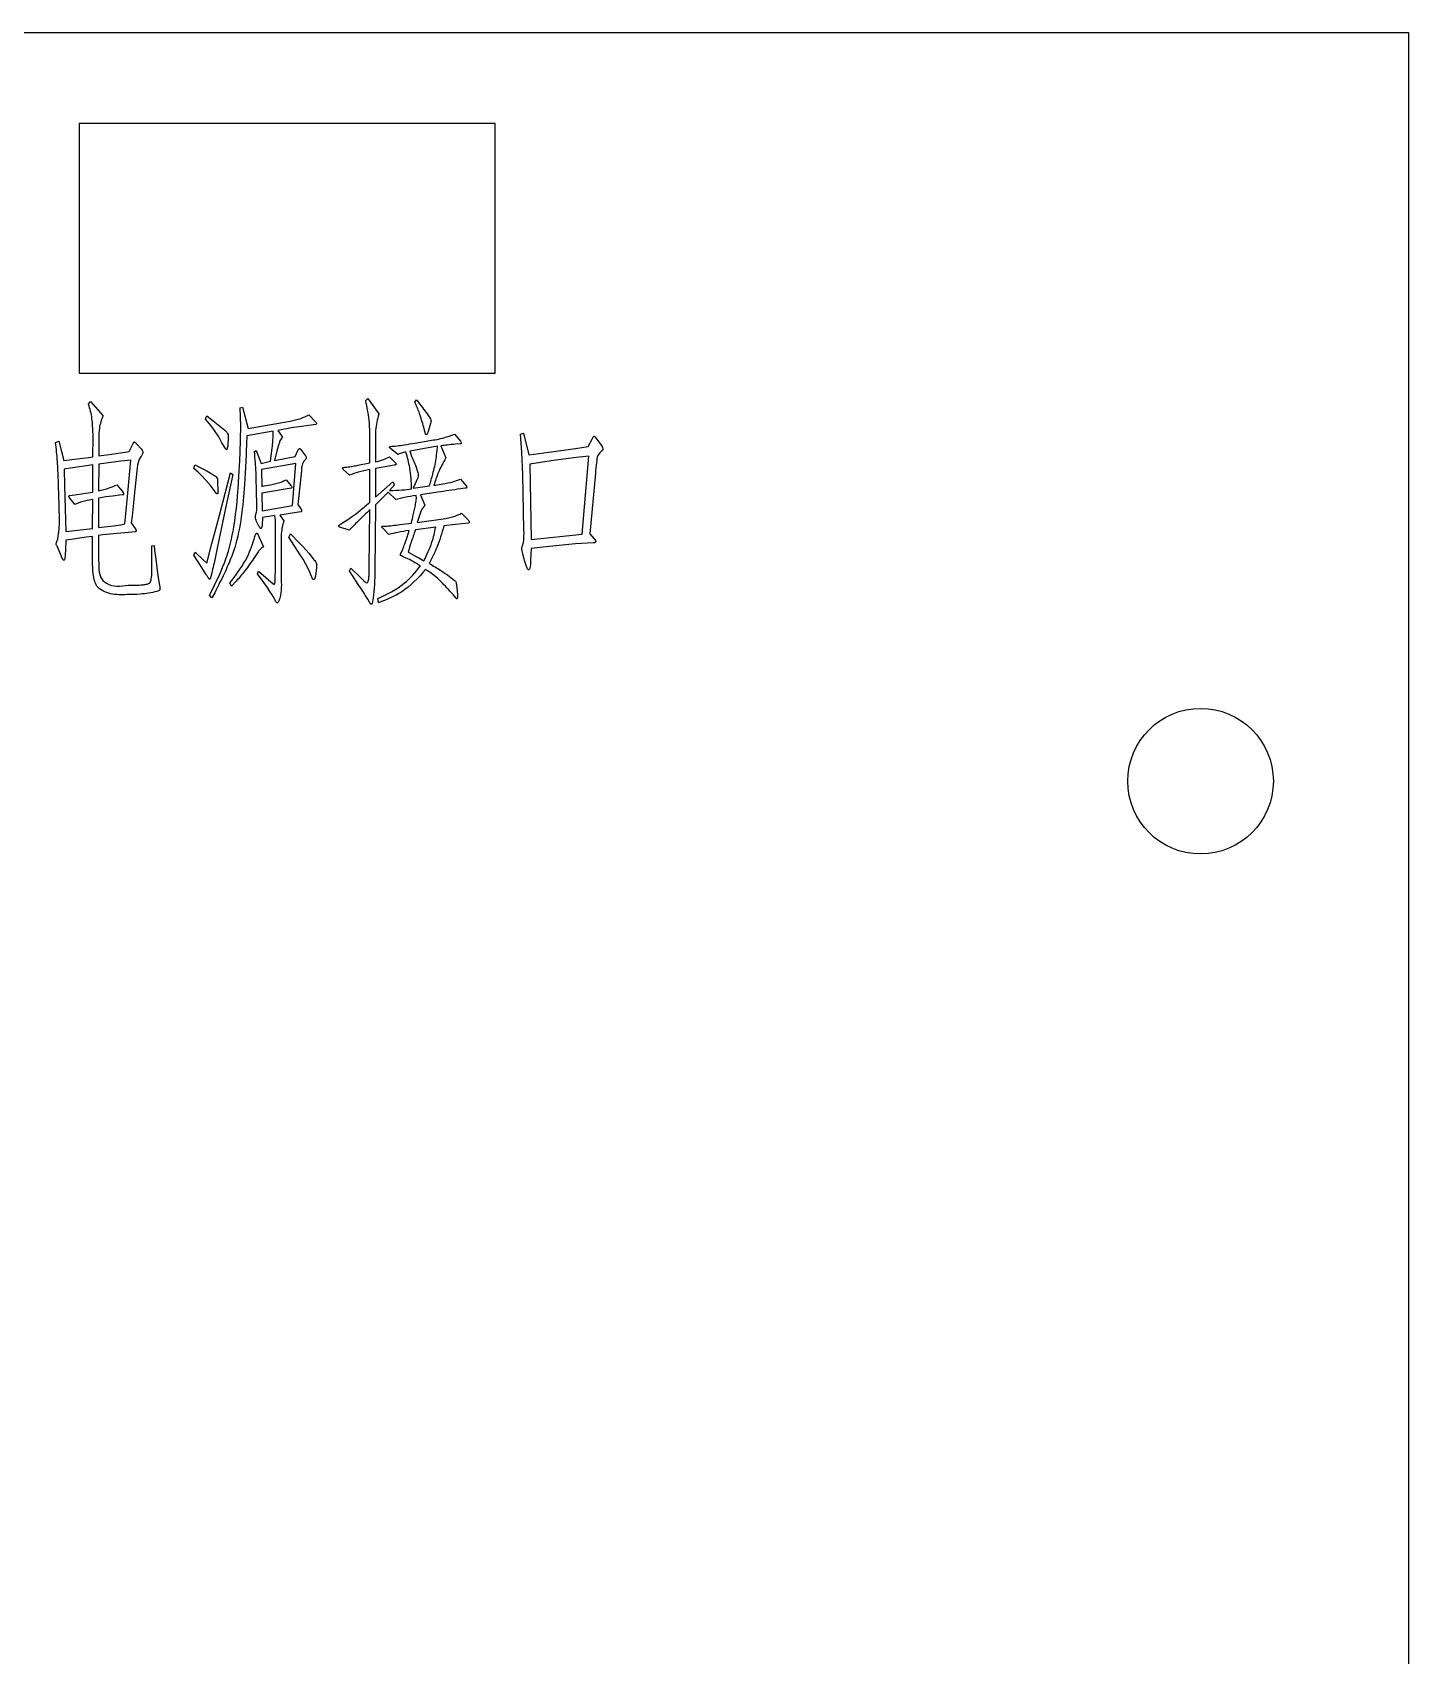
# Model space of a CAD drawing. Header units: millimetres. Extents: x 514 to 849, y -119 to 297.
# Drawn here: x 581.16 to 614.25, y 17.07 to 56.09 of the extents above; entities that cross this region are included whole.
import ezdxf

# ---------------------------------------------------------------- set-up
doc = ezdxf.new("R2010")
doc.units = ezdxf.units.MM

msp = doc.modelspace()

# ---------------------------------------------------------------- linework, layer by layer
at = {"color": 7, "linetype": 'Continuous', "lineweight": 25}
for p, q in [((514.247, 56.089), (614.247, 56.089)), ((614.247, 56.089), (614.247, -109.911)), ((582.285, 53.9), (582.285, 47.9)), ((592.285, 53.9), (582.285, 53.9)), ((592.285, 47.9), (592.285, 53.9)), ((582.285, 47.9), (592.285, 47.9)), ((582.509, 47.149), (582.554, 47.219)), ((582.554, 47.219), (582.856, 46.877)), ((589.176, 47.239), (589.226, 47.29)), ((589.226, 47.29), (589.487, 46.917)), ((590.358, 47.204), (590.399, 47.255)), ((585.321, 46.796), (585.356, 46.873)), ((585.356, 46.873), (585.508, 46.752)), ((586.157, 47.063), (586.213, 47.078)), ((586.172, 46.62), (586.157, 47.063)), ((586.213, 47.078), (586.348, 46.565)), ((587.803, 46.897), (587.969, 46.732)), ((590.65, 46.923), (590.731, 46.802)), ((585.457, 46.631), (585.321, 46.796)), ((585.558, 46.494), (585.457, 46.631)), ((585.508, 46.752), (585.629, 46.656)), ((585.644, 46.364), (585.558, 46.494)), ((585.629, 46.656), (585.79, 46.525)), ((586.947, 46.5), (586.318, 46.394)), ((586.348, 46.565), (587.355, 46.746)), ((586.952, 46.404), (586.947, 46.5)), ((587.39, 46.58), (587.063, 46.52)), ((587.063, 46.52), (587.174, 46.359)), ((587.687, 46.626), (587.39, 46.58)), ((587.974, 46.666), (587.687, 46.626)), ((590.595, 46.494), (590.569, 46.6)), ((590.736, 46.691), (590.675, 46.494)), ((592.899, 46.434), (592.969, 46.454)), ((592.969, 46.454), (593.095, 45.931)), ((581.719, 46.233), (581.794, 46.263)), ((581.794, 46.263), (581.86, 46.016)), ((582.615, 45.89), (582.62, 46.353)), ((582.761, 46.333), (582.761, 45.91)), ((583.491, 46.016), (583.576, 46.192)), ((583.662, 46.203), (583.783, 46.067)), ((585.693, 46.273), (585.644, 46.364)), ((585.865, 46.318), (585.86, 46.188)), ((586.882, 45.78), (586.927, 46.097)), ((587.048, 46.062), (586.978, 45.795)), ((587.088, 46.188), (587.048, 46.062)), ((587.476, 45.896), (587.551, 46.051)), ((589.276, 45.74), (589.271, 46.163)), ((589.412, 46.203), (589.407, 45.765)), ((589.945, 45.946), (589.76, 46.097)), ((590.897, 46.142), (590.232, 46.022)), ((590.358, 46.218), (590.716, 46.278)), ((590.892, 46.031), (590.897, 46.142)), ((590.983, 46.152), (591.103, 45.86)), ((591.31, 46.43), (591.455, 46.263)), ((591.446, 46.203), (591.33, 46.192)), ((592.928, 46.001), (592.899, 46.434)), ((593.578, 45.996), (594.222, 46.087)), ((594.222, 46.087), (594.524, 46.137)), ((594.524, 46.137), (594.625, 46.329)), ((594.711, 46.344), (594.857, 46.132)), ((581.86, 46.016), (581.915, 45.8)), ((581.915, 45.8), (582.106, 45.82)), ((582.106, 45.82), (582.509, 45.87)), ((582.464, 45.669), (582.126, 45.624)), ((582.615, 45.694), (582.464, 45.669)), ((582.509, 45.87), (582.615, 45.89)), ((582.61, 45.04), (582.615, 45.694)), ((582.756, 45.709), (582.751, 45.07)), ((583.29, 45.78), (582.756, 45.709)), ((582.761, 45.91), (583.008, 45.941)), ((583.008, 45.941), (583.395, 45.996)), ((583.526, 45.805), (583.29, 45.78)), ((583.395, 45.996), (583.491, 46.016)), ((583.501, 45.538), (583.526, 45.805)), ((585.039, 45.608), (585.065, 45.694)), ((585.065, 45.694), (585.195, 45.629)), ((586.127, 45.423), (586.147, 45.79)), ((586.298, 45.926), (586.273, 45.503)), ((586.499, 46.011), (586.539, 46.037)), ((586.539, 46.037), (586.66, 45.729)), ((586.66, 45.729), (586.882, 45.78)), ((587.496, 45.729), (586.67, 45.579)), ((586.978, 45.795), (587.476, 45.896)), ((587.416, 44.718), (587.496, 45.729)), ((587.632, 46.042), (587.727, 45.91)), ((587.727, 45.825), (587.687, 45.785)), ((588.989, 45.684), (589.276, 45.74)), ((589.774, 45.674), (589.412, 45.604)), ((589.749, 45.89), (589.885, 45.749)), ((589.855, 45.684), (589.774, 45.674)), ((590.368, 45.684), (590.429, 45.513)), ((592.954, 45.453), (592.928, 46.001)), ((593.095, 45.931), (593.578, 45.996)), ((593.633, 45.79), (593.12, 45.714)), ((593.12, 45.714), (593.15, 43.897)), ((594.172, 45.866), (593.633, 45.79)), ((594.539, 45.906), (594.172, 45.866)), ((594.378, 44.028), (594.539, 45.906)), ((582.126, 45.624), (581.921, 45.588)), ((581.921, 45.588), (581.93, 45.196)), ((583.451, 44.924), (583.501, 45.538)), ((583.677, 45.624), (583.622, 45.101)), ((585.145, 45.518), (585.039, 45.608)), ((585.215, 45.447), (585.145, 45.518)), ((585.195, 45.629), (585.336, 45.558)), ((585.331, 45.327), (585.215, 45.447)), ((585.452, 45.186), (585.331, 45.327)), ((585.336, 45.558), (585.437, 45.503)), ((585.437, 45.503), (585.538, 45.438)), ((585.613, 45.277), (585.623, 45.085)), ((585.693, 44.607), (585.92, 45.498)), ((585.981, 45.458), (585.83, 44.768)), ((585.92, 45.498), (585.981, 45.458)), ((586.273, 45.503), (586.263, 45.211)), ((586.555, 44.743), (586.544, 45.382)), ((586.67, 45.579), (586.68, 45.176)), ((587.26, 45.337), (587.375, 45.201)), ((587.627, 45.548), (587.546, 44.743)), ((588.788, 45.443), (588.636, 45.584)), ((589.276, 44.798), (589.271, 45.579)), ((589.412, 45.604), (589.412, 44.919)), ((589.412, 44.919), (589.83, 45.286)), ((589.83, 45.286), (589.87, 45.211)), ((590.424, 45.382), (590.313, 45.13)), ((591.451, 45.347), (591.596, 45.181)), ((592.979, 44.134), (592.954, 45.453)), ((594.696, 45.493), (594.559, 44.038)), ((581.804, 44.722), (581.789, 45.196)), ((581.93, 45.196), (581.961, 44.088)), ((582.142, 44.793), (582.056, 44.904)), ((582.061, 44.96), (582.237, 44.984)), ((582.237, 44.984), (582.444, 45.01)), ((582.444, 45.01), (582.61, 45.04)), ((582.927, 44.924), (582.751, 44.889)), ((582.751, 44.889), (582.751, 44.184)), ((583.088, 44.944), (582.927, 44.924)), ((583.254, 44.964), (583.088, 44.944)), ((583.194, 45.216), (583.33, 45.05)), ((583.325, 44.969), (583.254, 44.964)), ((583.411, 44.517), (583.451, 44.924)), ((583.622, 45.101), (583.556, 44.461)), ((585.532, 45.075), (585.452, 45.186)), ((585.578, 45.015), (585.532, 45.075)), ((587.189, 45.101), (586.68, 45.015)), ((586.68, 45.015), (586.685, 44.587)), ((587.289, 45.121), (587.189, 45.101)), ((587.39, 45.136), (587.289, 45.121)), ((589.714, 45.04), (589.412, 44.733)), ((589.895, 44.859), (589.714, 45.04)), ((589.87, 45.211), (589.749, 45.08)), ((590.313, 45.13), (590.71, 45.191)), ((590.393, 44.884), (590.388, 44.96)), ((590.489, 44.974), (590.595, 44.722)), ((590.816, 45.201), (591.028, 45.236)), ((591.567, 45.13), (591.451, 45.115)), ((581.809, 44.345), (581.804, 44.722)), ((582.177, 44.743), (582.142, 44.793)), ((582.318, 44.793), (582.177, 44.743)), ((582.474, 44.834), (582.318, 44.793)), ((582.61, 44.863), (582.474, 44.834)), ((582.605, 44.164), (582.61, 44.863)), ((583.385, 44.275), (583.411, 44.517)), ((585.588, 44.215), (585.693, 44.607)), ((585.83, 44.768), (585.613, 43.731)), ((586.685, 44.587), (587.416, 44.718)), ((587.562, 44.557), (587.108, 44.486)), ((587.108, 44.486), (587.204, 44.35)), ((587.546, 44.743), (587.617, 44.637)), ((587.612, 44.561), (587.562, 44.557)), ((589.261, 43.217), (589.276, 44.617)), ((589.412, 44.733), (589.397, 43.157)), ((591.481, 44.531), (591.637, 44.37)), ((581.961, 44.088), (582.605, 44.164)), ((582.751, 44.184), (583.113, 44.224)), ((583.113, 44.224), (583.285, 44.255)), ((583.285, 44.255), (583.385, 44.275)), ((583.556, 44.461), (583.536, 44.3)), ((583.536, 44.3), (583.632, 44.164)), ((585.472, 43.801), (585.588, 44.215)), ((586.6, 44.239), (586.55, 44.335)), ((586.696, 44.426), (586.685, 44.25)), ((586.987, 44.476), (586.696, 44.426)), ((587.002, 44.36), (586.987, 44.476)), ((587.002, 43.192), (587.002, 44.36)), ((588.777, 44.124), (588.556, 44.194)), ((588.576, 44.275), (588.742, 44.376)), ((589.734, 44.018), (589.583, 44.174)), ((589.996, 44.259), (590.273, 44.295)), ((590.172, 43.953), (590.217, 44.114)), ((590.857, 44.199), (590.368, 44.129)), ((590.414, 44.305), (591.033, 44.396)), ((591.33, 44.259), (591.053, 44.224)), ((591.486, 44.279), (591.33, 44.259)), ((591.642, 44.295), (591.486, 44.279)), ((592.984, 44.048), (592.979, 44.134)), ((581.804, 43.625), (581.754, 43.736)), ((581.961, 43.882), (581.956, 43.655)), ((582.091, 43.902), (581.961, 43.882)), ((582.454, 43.957), (582.091, 43.902)), ((582.605, 43.973), (582.454, 43.957)), ((582.605, 43.378), (582.605, 43.973)), ((582.856, 44.008), (582.751, 43.993)), ((582.751, 43.993), (582.751, 43.449)), ((583.109, 44.038), (582.856, 44.008)), ((583.552, 44.078), (583.109, 44.038)), ((583.632, 44.083), (583.552, 44.078)), ((584.03, 43.746), (584.09, 43.756)), ((584.03, 43.031), (584.03, 43.746)), ((584.09, 43.756), (584.1, 43.635)), ((585.351, 43.333), (585.472, 43.801)), ((585.613, 43.731), (585.528, 43.333)), ((586.53, 44.033), (586.565, 44.058)), ((586.565, 44.058), (586.716, 43.721)), ((587.143, 43.792), (587.143, 42.935)), ((587.33, 43.957), (587.365, 44.033)), ((587.602, 43.534), (587.33, 43.957)), ((587.365, 44.033), (587.586, 43.807)), ((587.586, 43.807), (587.672, 43.721)), ((587.672, 43.721), (587.813, 43.56)), ((590.112, 43.792), (590.172, 43.953)), ((592.974, 43.872), (592.979, 43.968)), ((592.979, 43.968), (592.984, 44.048)), ((593.15, 43.897), (594.378, 44.028)), ((593.512, 43.726), (593.15, 43.686)), ((594.217, 43.792), (593.512, 43.726)), ((594.64, 43.816), (594.217, 43.792)), ((594.559, 44.038), (594.671, 43.912)), ((581.88, 43.454), (581.804, 43.625)), ((581.956, 43.655), (581.95, 43.525)), ((584.1, 43.635), (584.125, 43.429)), ((584.125, 43.429), (584.16, 43.157)), ((585.039, 43.519), (585.074, 43.595)), ((585.215, 43.252), (585.039, 43.519)), ((585.074, 43.595), (585.266, 43.414)), ((585.266, 43.414), (585.351, 43.333)), ((586.575, 43.58), (586.509, 43.479)), ((587.672, 43.424), (587.602, 43.534)), ((587.732, 43.308), (587.672, 43.424)), ((587.813, 43.56), (587.929, 43.414)), ((590.016, 43.56), (590.056, 43.651)), ((590.076, 43.484), (590.031, 43.505)), ((590.147, 43.454), (590.076, 43.484)), ((592.994, 43.393), (592.949, 43.565)), ((593.04, 43.252), (592.994, 43.393)), ((593.15, 43.686), (593.14, 43.393)), ((584.16, 43.157), (584.196, 42.926)), ((584.196, 42.926), (584.221, 42.759)), ((585.341, 43.056), (585.215, 43.252)), ((585.911, 42.85), (586.006, 42.976)), ((586.57, 43.076), (586.6, 43.137)), ((586.811, 42.745), (586.57, 43.076)), ((586.6, 43.137), (586.952, 42.835)), ((587.813, 43.157), (587.732, 43.308)), ((587.859, 43.047), (587.813, 43.157)), ((587.904, 42.941), (587.859, 43.047)), ((587.989, 43.223), (587.964, 43.021)), ((588.783, 43.142), (588.818, 43.212)), ((588.818, 43.212), (589.029, 43.006)), ((589.256, 43.056), (589.261, 43.217)), ((591.189, 43.011), (591.31, 42.915)), ((584.196, 42.664), (584.156, 42.648)), ((585.417, 42.563), (585.497, 42.714)), ((585.472, 42.498), (585.417, 42.563)), ((585.543, 42.619), (585.472, 42.498)), ((585.951, 42.774), (585.911, 42.85)), ((586.061, 42.895), (585.951, 42.774)), ((586.872, 42.648), (586.811, 42.745)), ((586.922, 42.568), (586.872, 42.648)), ((586.987, 42.457), (586.922, 42.568)), ((591.34, 42.498), (591.31, 42.538)), ((591.355, 42.82), (591.38, 42.568)), ((591.38, 42.568), (591.38, 42.543)), ((589.266, 42.392), (589.226, 42.463)), ((589.478, 42.377), (589.467, 42.478))]:
    msp.add_line(p, q, dxfattribs=at)
msp.add_circle((609.247, 38.089), 1.75, dxfattribs=at)
for points, knots in [([(589.271, 46.163), (589.273, 46.366), (589.278, 46.728), (589.207, 47.083), (589.176, 47.239)], [0, 0, 0, 0, 0.560805, 1, 1, 1, 1]), ([(590.399, 47.255), (590.446, 47.193), (590.531, 47.083), (590.613, 46.972), (590.65, 46.923)], [0, 0, 0, 0, 0.560003, 1, 1, 1, 1]), ([(582.62, 46.353), (582.618, 46.445), (582.614, 46.596), (582.595, 46.805), (582.566, 46.981), (582.528, 47.093), (582.509, 47.149)], [0, 0, 0, 0, 0.3400271, 0.5600731, 0.7800194, 1, 1, 1, 1]), ([(582.856, 46.877), (582.821, 46.779), (582.757, 46.602), (582.76, 46.416), (582.761, 46.333)], [0, 0, 0, 0, 0.558798, 1, 1, 1, 1]), ([(587.355, 46.746), (587.442, 46.764), (587.598, 46.796), (587.741, 46.866), (587.803, 46.897)], [0, 0, 0, 0, 0.56003, 1, 1, 1, 1]), ([(589.487, 46.917), (589.456, 46.786), (589.4, 46.551), (589.408, 46.31), (589.412, 46.203)], [0, 0, 0, 0, 0.556677, 1, 1, 1, 1]), ([(590.569, 46.6), (590.537, 46.716), (590.479, 46.921), (590.395, 47.118), (590.358, 47.204)], [0, 0, 0, 0, 0.559863, 1, 1, 1, 1]), ([(585.79, 46.525), (585.806, 46.51), (585.838, 46.481), (585.875, 46.41), (585.869, 46.353), (585.865, 46.318)], [0, 0, 0, 0, 0.2811521, 0.5585121, 1, 1, 1, 1]), ([(586.147, 45.79), (586.151, 45.884), (586.158, 46.039), (586.162, 46.255), (586.168, 46.438), (586.171, 46.56), (586.172, 46.62)], [0, 0, 0, 0, 0.339934, 0.559958, 0.779982, 1, 1, 1, 1]), ([(587.969, 46.732), (587.978, 46.721), (587.989, 46.709), (587.992, 46.689), (587.987, 46.676), (587.979, 46.67), (587.974, 46.666)], [0, 0, 0, 0, 0.5006334, 0.6239999, 0.7502205, 1, 1, 1, 1]), ([(590.675, 46.494), (590.671, 46.48), (590.664, 46.459), (590.652, 46.436), (590.644, 46.425), (590.638, 46.42), (590.633, 46.419), (590.628, 46.42), (590.621, 46.424), (590.613, 46.434), (590.604, 46.459), (590.599, 46.48), (590.595, 46.494)], [0, 0, 0, 0, 0.24928, 0.374034, 0.444176, 0.472703, 0.499973, 0.53061, 0.563023, 0.62587, 0.750681, 1, 1, 1, 1]), ([(590.731, 46.802), (590.738, 46.781), (590.751, 46.745), (590.74, 46.708), (590.736, 46.691)], [0, 0, 0, 0, 0.558232, 1, 1, 1, 1]), ([(581.789, 45.196), (581.785, 45.314), (581.777, 45.508), (581.763, 45.777), (581.745, 46.005), (581.728, 46.157), (581.719, 46.233)], [0, 0, 0, 0, 0.339988, 0.559994, 0.779989, 1, 1, 1, 1]), ([(583.576, 46.192), (583.581, 46.202), (583.588, 46.217), (583.598, 46.234), (583.603, 46.242), (583.608, 46.245), (583.613, 46.246), (583.617, 46.243), (583.623, 46.239), (583.631, 46.232), (583.645, 46.221), (583.655, 46.21), (583.662, 46.203)], [0, 0, 0, 0, 0.2494288, 0.3746255, 0.4370621, 0.4693432, 0.4998027, 0.5436734, 0.5892889, 0.6573027, 0.7801579, 1, 1, 1, 1]), ([(583.783, 46.067), (583.796, 46.051), (583.816, 46.028), (583.822, 45.986), (583.806, 45.945), (583.776, 45.905), (583.707, 45.804), (583.69, 45.705), (583.677, 45.624)], [0, 0, 0, 0, 0.125261, 0.187407, 0.250105, 0.390691, 0.501148, 1, 1, 1, 1]), ([(585.86, 46.188), (585.858, 46.156), (585.855, 46.118), (585.841, 46.079), (585.836, 46.07), (585.832, 46.066), (585.83, 46.065), (585.827, 46.064), (585.824, 46.065), (585.821, 46.067), (585.816, 46.07), (585.809, 46.077), (585.761, 46.14), (585.726, 46.209), (585.693, 46.273)], [0, 0, 0, 0, 0.2491475, 0.2953537, 0.3216611, 0.3301626, 0.337836, 0.3448253, 0.3525263, 0.3611129, 0.3746458, 0.3974598, 0.4385128, 1, 1, 1, 1]), ([(586.318, 46.394), (586.313, 46.306), (586.304, 46.151), (586.3, 45.995), (586.298, 45.926)], [0, 0, 0, 0, 0.5600128, 1, 1, 1, 1]), ([(586.927, 46.097), (586.932, 46.154), (586.942, 46.257), (586.949, 46.359), (586.952, 46.404)], [0, 0, 0, 0, 0.560064, 1, 1, 1, 1]), ([(587.174, 46.359), (587.151, 46.33), (587.11, 46.279), (587.095, 46.216), (587.088, 46.188)], [0, 0, 0, 0, 0.557005, 1, 1, 1, 1]), ([(587.551, 46.051), (587.557, 46.06), (587.565, 46.072), (587.575, 46.085), (587.582, 46.089), (587.586, 46.09), (587.589, 46.089), (587.607, 46.075), (587.62, 46.058), (587.632, 46.042)], [0, 0, 0, 0, 0.249915, 0.374753, 0.406791, 0.438271, 0.468467, 0.500747, 1, 1, 1, 1]), ([(589.76, 46.097), (589.756, 46.099), (589.751, 46.103), (589.747, 46.11), (589.746, 46.119), (589.751, 46.128), (589.757, 46.134), (589.76, 46.137)], [0, 0, 0, 0, 0.249763, 0.375047, 0.501103, 0.750068, 1, 1, 1, 1]), ([(589.76, 46.137), (589.816, 46.14), (589.928, 46.147), (590.127, 46.18), (590.271, 46.203), (590.358, 46.218)], [0, 0, 0, 0, 0.278354, 0.558999, 1, 1, 1, 1]), ([(590.716, 46.278), (590.829, 46.296), (591.032, 46.329), (591.225, 46.399), (591.31, 46.43)], [0, 0, 0, 0, 0.560435, 1, 1, 1, 1]), ([(591.33, 46.192), (591.265, 46.184), (591.15, 46.17), (591.034, 46.158), (590.983, 46.152)], [0, 0, 0, 0, 0.559981, 1, 1, 1, 1]), ([(591.455, 46.263), (591.459, 46.253), (591.464, 46.238), (591.473, 46.223), (591.474, 46.215), (591.472, 46.211), (591.47, 46.208), (591.465, 46.204), (591.457, 46.202), (591.449, 46.202), (591.446, 46.203)], [0, 0, 0, 0, 0.370114, 0.55982, 0.605211, 0.652093, 0.700308, 0.74742, 0.867824, 1, 1, 1, 1]), ([(594.625, 46.329), (594.631, 46.339), (594.639, 46.353), (594.651, 46.37), (594.659, 46.379), (594.666, 46.381), (594.671, 46.381), (594.68, 46.376), (594.692, 46.363), (594.704, 46.351), (594.711, 46.344)], [0, 0, 0, 0, 0.278741, 0.388689, 0.498005, 0.529583, 0.559673, 0.620342, 0.753903, 1, 1, 1, 1]), ([(594.857, 46.132), (594.866, 46.116), (594.878, 46.094), (594.877, 46.061), (594.87, 46.048), (594.867, 46.042)], [0, 0, 0, 0, 0.560534, 0.779681, 1, 1, 1, 1]), ([(586.544, 45.382), (586.539, 45.5), (586.528, 45.71), (586.508, 45.919), (586.499, 46.011)], [0, 0, 0, 0, 0.559963, 1, 1, 1, 1]), ([(587.687, 45.785), (587.667, 45.743), (587.632, 45.668), (587.628, 45.585), (587.627, 45.548)], [0, 0, 0, 0, 0.556708, 1, 1, 1, 1]), ([(587.727, 45.91), (587.732, 45.903), (587.742, 45.889), (587.747, 45.864), (587.74, 45.842), (587.731, 45.831), (587.727, 45.825)], [0, 0, 0, 0, 0.280715, 0.559737, 0.7796898, 1, 1, 1, 1]), ([(588.712, 45.639), (588.764, 45.646), (588.857, 45.658), (588.949, 45.677), (588.989, 45.684)], [0, 0, 0, 0, 0.559986, 1, 1, 1, 1]), ([(589.407, 45.765), (589.474, 45.78), (589.594, 45.807), (589.702, 45.865), (589.749, 45.89)], [0, 0, 0, 0, 0.560185, 1, 1, 1, 1]), ([(589.885, 45.749), (589.891, 45.743), (589.9, 45.733), (589.905, 45.716), (589.903, 45.702), (589.891, 45.693), (589.875, 45.687), (589.862, 45.685), (589.855, 45.684)], [0, 0, 0, 0, 0.248427, 0.377327, 0.498887, 0.639123, 0.78277, 1, 1, 1, 1]), ([(590.142, 46.001), (590.105, 45.994), (590.038, 45.98), (589.973, 45.957), (589.945, 45.946)], [0, 0, 0, 0, 0.560095, 1, 1, 1, 1]), ([(590.278, 45.121), (590.27, 45.288), (590.256, 45.587), (590.177, 45.875), (590.142, 46.001)], [0, 0, 0, 0, 0.560191, 1, 1, 1, 1]), ([(590.232, 46.022), (590.255, 45.958), (590.297, 45.844), (590.346, 45.733), (590.368, 45.684)], [0, 0, 0, 0, 0.5603016, 1, 1, 1, 1]), ([(590.71, 45.191), (590.737, 45.285), (590.78, 45.44), (590.835, 45.657), (590.868, 45.843), (590.884, 45.969), (590.892, 46.031)], [0, 0, 0, 0, 0.340026, 0.560036, 0.779982, 1, 1, 1, 1]), ([(591.103, 45.86), (591.036, 45.744), (590.915, 45.535), (590.847, 45.304), (590.816, 45.201)], [0, 0, 0, 0, 0.55735, 1, 1, 1, 1]), ([(594.867, 46.042), (594.824, 46.004), (594.739, 45.927), (594.721, 45.719), (594.705, 45.579), (594.696, 45.493)], [0, 0, 0, 0, 0.277668, 0.558122, 1, 1, 1, 1]), ([(585.497, 42.714), (585.611, 42.95), (585.839, 43.423), (586.054, 44.34), (586.099, 45.012), (586.127, 45.423)], [0, 0, 0, 0, 0.280094, 0.55993, 1, 1, 1, 1]), ([(585.538, 45.438), (585.553, 45.428), (585.584, 45.41), (585.617, 45.352), (585.615, 45.305), (585.613, 45.277)], [0, 0, 0, 0, 0.281842, 0.557312, 1, 1, 1, 1]), ([(586.68, 45.176), (586.747, 45.189), (586.858, 45.21), (587.012, 45.24), (587.141, 45.275), (587.22, 45.316), (587.26, 45.337)], [0, 0, 0, 0, 0.340076, 0.560132, 0.779846, 1, 1, 1, 1]), ([(588.636, 45.584), (588.632, 45.587), (588.626, 45.592), (588.62, 45.6), (588.616, 45.612), (588.622, 45.621), (588.627, 45.629)], [0, 0, 0, 0, 0.313162, 0.439751, 0.563757, 1, 1, 1, 1]), ([(588.627, 45.629), (588.643, 45.631), (588.671, 45.634), (588.7, 45.637), (588.712, 45.639)], [0, 0, 0, 0, 0.559978, 1, 1, 1, 1]), ([(589.271, 45.579), (589.178, 45.562), (589.013, 45.531), (588.857, 45.47), (588.788, 45.443)], [0, 0, 0, 0, 0.560211, 1, 1, 1, 1]), ([(590.429, 45.513), (590.435, 45.488), (590.445, 45.444), (590.431, 45.401), (590.424, 45.382)], [0, 0, 0, 0, 0.559754, 1, 1, 1, 1]), ([(591.028, 45.236), (591.109, 45.25), (591.253, 45.275), (591.391, 45.325), (591.451, 45.347)], [0, 0, 0, 0, 0.560055, 1, 1, 1, 1]), ([(582.056, 44.904), (582.052, 44.908), (582.044, 44.917), (582.037, 44.932), (582.039, 44.944), (582.047, 44.955), (582.056, 44.958), (582.061, 44.96)], [0, 0, 0, 0, 0.248938, 0.499802, 0.624383, 0.751253, 1, 1, 1, 1]), ([(582.751, 45.07), (582.836, 45.09), (582.988, 45.126), (583.131, 45.188), (583.194, 45.216)], [0, 0, 0, 0, 0.560217, 1, 1, 1, 1]), ([(583.33, 45.05), (583.34, 45.035), (583.352, 45.017), (583.353, 44.991), (583.349, 44.978), (583.338, 44.971), (583.329, 44.97), (583.325, 44.969)], [0, 0, 0, 0, 0.497322, 0.623272, 0.75149, 0.870425, 1, 1, 1, 1]), ([(586.263, 45.211), (586.218, 44.7), (586.139, 43.789), (585.725, 42.976), (585.543, 42.619)], [0, 0, 0, 0, 0.560304, 1, 1, 1, 1]), ([(585.623, 45.085), (585.623, 45.069), (585.624, 45.045), (585.62, 45.017), (585.617, 45.004), (585.613, 44.999), (585.61, 44.997), (585.601, 44.997), (585.589, 45.003), (585.581, 45.011), (585.578, 45.015)], [0, 0, 0, 0, 0.373845, 0.557848, 0.655046, 0.67711, 0.698657, 0.746164, 0.875607, 1, 1, 1, 1]), ([(587.375, 45.201), (587.384, 45.19), (587.397, 45.175), (587.4, 45.149), (587.393, 45.14), (587.39, 45.136)], [0, 0, 0, 0, 0.559713, 0.779575, 1, 1, 1, 1]), ([(589.749, 45.08), (589.848, 45.081), (590.025, 45.083), (590.201, 45.109), (590.278, 45.121)], [0, 0, 0, 0, 0.559636, 1, 1, 1, 1]), ([(590.388, 44.96), (590.295, 44.944), (590.13, 44.917), (589.967, 44.877), (589.895, 44.859)], [0, 0, 0, 0, 0.560041, 1, 1, 1, 1]), ([(590.273, 44.295), (590.288, 44.361), (590.314, 44.471), (590.347, 44.623), (590.376, 44.752), (590.388, 44.84), (590.393, 44.884)], [0, 0, 0, 0, 0.340058, 0.560102, 0.780124, 1, 1, 1, 1]), ([(591.451, 45.115), (591.271, 45.089), (590.951, 45.043), (590.63, 44.995), (590.489, 44.974)], [0, 0, 0, 0, 0.5599977, 1, 1, 1, 1]), ([(591.596, 45.181), (591.598, 45.175), (591.601, 45.163), (591.603, 45.146), (591.595, 45.136), (591.583, 45.13), (591.573, 45.13), (591.567, 45.13)], [0, 0, 0, 0, 0.2496477, 0.4951048, 0.6222681, 0.7440895, 1, 1, 1, 1]), ([(586.55, 44.335), (586.536, 44.372), (586.509, 44.447), (586.567, 44.58), (586.559, 44.681), (586.555, 44.743)], [0, 0, 0, 0, 0.273811, 0.556251, 1, 1, 1, 1]), ([(587.617, 44.637), (587.625, 44.624), (587.635, 44.608), (587.634, 44.585), (587.628, 44.571), (587.618, 44.565), (587.612, 44.561)], [0, 0, 0, 0, 0.4988632, 0.6243118, 0.7506725, 1, 1, 1, 1]), ([(588.742, 44.376), (588.805, 44.42), (588.909, 44.494), (589.048, 44.604), (589.164, 44.699), (589.239, 44.765), (589.276, 44.798)], [0, 0, 0, 0, 0.339859, 0.559927, 0.779983, 1, 1, 1, 1]), ([(589.276, 44.617), (589.182, 44.527), (589.013, 44.365), (588.849, 44.197), (588.777, 44.124)], [0, 0, 0, 0, 0.56002, 1, 1, 1, 1]), ([(590.595, 44.722), (590.562, 44.681), (590.509, 44.613), (590.473, 44.498), (590.442, 44.402), (590.423, 44.337), (590.414, 44.305)], [0, 0, 0, 0, 0.338553, 0.559004, 0.779503, 1, 1, 1, 1]), ([(591.033, 44.396), (591.12, 44.41), (591.275, 44.437), (591.418, 44.503), (591.481, 44.531)], [0, 0, 0, 0, 0.560001, 1, 1, 1, 1]), ([(581.774, 43.912), (581.786, 43.993), (581.808, 44.136), (581.809, 44.281), (581.809, 44.345)], [0, 0, 0, 0, 0.558188, 1, 1, 1, 1]), ([(583.632, 44.164), (583.642, 44.148), (583.654, 44.128), (583.655, 44.102), (583.651, 44.09), (583.642, 44.085), (583.635, 44.084), (583.632, 44.083)], [0, 0, 0, 0, 0.5567159, 0.6819847, 0.8070992, 0.8989564, 1, 1, 1, 1]), ([(586.685, 44.25), (586.683, 44.233), (586.68, 44.209), (586.67, 44.183), (586.665, 44.169), (586.659, 44.163), (586.654, 44.16), (586.647, 44.161), (586.641, 44.167), (586.634, 44.179), (586.617, 44.203), (586.607, 44.225), (586.6, 44.239)], [0, 0, 0, 0, 0.249249, 0.373302, 0.436671, 0.467825, 0.500103, 0.529559, 0.560067, 0.627957, 0.751557, 1, 1, 1, 1]), ([(587.204, 44.35), (587.179, 44.248), (587.134, 44.064), (587.14, 43.875), (587.143, 43.792)], [0, 0, 0, 0, 0.55749, 1, 1, 1, 1]), ([(588.556, 44.194), (588.551, 44.196), (588.542, 44.198), (588.533, 44.208), (588.53, 44.22), (588.533, 44.234), (588.547, 44.255), (588.564, 44.267), (588.576, 44.275)], [0, 0, 0, 0, 0.128462, 0.249243, 0.345861, 0.439732, 0.626186, 1, 1, 1, 1]), ([(589.583, 44.174), (589.579, 44.177), (589.572, 44.182), (589.565, 44.192), (589.564, 44.201), (589.565, 44.21), (589.57, 44.216), (589.573, 44.219)], [0, 0, 0, 0, 0.249931, 0.498861, 0.625824, 0.751089, 1, 1, 1, 1]), ([(589.573, 44.219), (589.613, 44.219), (589.692, 44.22), (589.833, 44.238), (589.934, 44.251), (589.996, 44.259)], [0, 0, 0, 0, 0.27829, 0.558951, 1, 1, 1, 1]), ([(590.217, 44.114), (590.126, 44.1), (589.964, 44.077), (589.804, 44.036), (589.734, 44.018)], [0, 0, 0, 0, 0.560114, 1, 1, 1, 1]), ([(590.368, 44.129), (590.333, 44.03), (590.272, 43.853), (590.216, 43.674), (590.192, 43.595)], [0, 0, 0, 0, 0.55999, 1, 1, 1, 1]), ([(590.575, 43.389), (590.646, 43.534), (590.772, 43.793), (590.831, 44.075), (590.857, 44.199)], [0, 0, 0, 0, 0.5599971, 1, 1, 1, 1]), ([(591.053, 44.224), (591.002, 44.05), (590.913, 43.738), (590.766, 43.45), (590.701, 43.323)], [0, 0, 0, 0, 0.560185, 1, 1, 1, 1]), ([(591.637, 44.37), (591.644, 44.361), (591.656, 44.346), (591.667, 44.324), (591.665, 44.309), (591.66, 44.3), (591.652, 44.295), (591.646, 44.295), (591.642, 44.295)], [0, 0, 0, 0, 0.374216, 0.561186, 0.749303, 0.812205, 0.871389, 1, 1, 1, 1]), ([(581.754, 43.736), (581.75, 43.746), (581.742, 43.764), (581.727, 43.79), (581.736, 43.814), (581.749, 43.855), (581.763, 43.887), (581.774, 43.912)], [0, 0, 0, 0, 0.175062, 0.313776, 0.451862, 0.559706, 1, 1, 1, 1]), ([(586.006, 42.976), (586.135, 43.159), (586.365, 43.485), (586.479, 43.866), (586.53, 44.033)], [0, 0, 0, 0, 0.56135, 1, 1, 1, 1]), ([(586.716, 43.721), (586.685, 43.699), (586.629, 43.661), (586.591, 43.605), (586.575, 43.58)], [0, 0, 0, 0, 0.559283, 1, 1, 1, 1]), ([(590.056, 43.651), (590.067, 43.677), (590.086, 43.724), (590.104, 43.771), (590.112, 43.792)], [0, 0, 0, 0, 0.559989, 1, 1, 1, 1]), ([(592.949, 43.565), (592.937, 43.604), (592.916, 43.674), (592.942, 43.742), (592.954, 43.772)], [0, 0, 0, 0, 0.558095, 1, 1, 1, 1]), ([(592.954, 43.772), (592.959, 43.79), (592.968, 43.823), (592.972, 43.857), (592.974, 43.872)], [0, 0, 0, 0, 0.55985, 1, 1, 1, 1]), ([(594.671, 43.912), (594.68, 43.902), (594.692, 43.886), (594.703, 43.863), (594.705, 43.849), (594.702, 43.837), (594.693, 43.827), (594.671, 43.82), (594.652, 43.818), (594.64, 43.816)], [0, 0, 0, 0, 0.279734, 0.390049, 0.499649, 0.562685, 0.625041, 0.750637, 1, 1, 1, 1]), ([(581.95, 43.525), (581.947, 43.487), (581.943, 43.446), (581.929, 43.406), (581.924, 43.401), (581.918, 43.4), (581.91, 43.402), (581.893, 43.418), (581.886, 43.438), (581.88, 43.454)], [0, 0, 0, 0, 0.56072, 0.61067, 0.632192, 0.653964, 0.70261, 0.749501, 1, 1, 1, 1]), ([(583.431, 42.573), (583.301, 42.569), (583.047, 42.562), (582.681, 42.729), (582.614, 43.076), (582.608, 43.277), (582.605, 43.378)], [0, 0, 0, 0, 0.283441, 0.556352, 0.777254, 1, 1, 1, 1]), ([(582.751, 43.449), (582.753, 43.375), (582.758, 43.227), (582.77, 42.999), (583.013, 42.745), (583.278, 42.777), (583.466, 42.8)], [0, 0, 0, 0, 0.188479, 0.376501, 0.55704, 1, 1, 1, 1]), ([(585.528, 43.333), (585.513, 43.267), (585.49, 43.167), (585.462, 43.051), (585.447, 42.994), (585.438, 42.967), (585.435, 42.955), (585.432, 42.949), (585.425, 42.948), (585.418, 42.947), (585.41, 42.948), (585.402, 42.957), (585.391, 42.973), (585.37, 43.007), (585.353, 43.037), (585.341, 43.056)], [0, 0, 0, 0, 0.374871, 0.562273, 0.656192, 0.702631, 0.7149, 0.726193, 0.73784, 0.750362, 0.765428, 0.781234, 0.81282, 0.874916, 1, 1, 1, 1]), ([(586.509, 43.479), (586.43, 43.366), (586.29, 43.165), (586.131, 42.978), (586.061, 42.895)], [0, 0, 0, 0, 0.560033, 1, 1, 1, 1]), ([(587.929, 43.414), (587.956, 43.383), (588.006, 43.327), (587.994, 43.255), (587.989, 43.223)], [0, 0, 0, 0, 0.558797, 1, 1, 1, 1]), ([(590.031, 43.505), (590.025, 43.506), (590.017, 43.509), (590.01, 43.518), (590.006, 43.53), (590.009, 43.544), (590.014, 43.555), (590.016, 43.56)], [0, 0, 0, 0, 0.249477, 0.374765, 0.50109, 0.750663, 1, 1, 1, 1]), ([(590.494, 43.263), (590.431, 43.301), (590.317, 43.369), (590.199, 43.428), (590.147, 43.454)], [0, 0, 0, 0, 0.55996, 1, 1, 1, 1]), ([(590.192, 43.595), (590.264, 43.557), (590.393, 43.491), (590.519, 43.42), (590.575, 43.389)], [0, 0, 0, 0, 0.559992, 1, 1, 1, 1]), ([(590.701, 43.323), (590.795, 43.269), (590.962, 43.172), (591.12, 43.06), (591.189, 43.011)], [0, 0, 0, 0, 0.560011, 1, 1, 1, 1]), ([(593.14, 43.393), (593.136, 43.332), (593.131, 43.26), (593.111, 43.181), (593.098, 43.172), (593.09, 43.169), (593.082, 43.171), (593.058, 43.195), (593.048, 43.225), (593.04, 43.252)], [0, 0, 0, 0, 0.561245, 0.655404, 0.679878, 0.703629, 0.725771, 0.750048, 1, 1, 1, 1]), ([(583.466, 42.8), (583.584, 42.799), (583.735, 42.799), (583.899, 42.821), (583.955, 42.837), (583.993, 42.86), (584.011, 42.905), (584.021, 42.963), (584.026, 43.005), (584.03, 43.031)], [0, 0, 0, 0, 0.49989, 0.639812, 0.695033, 0.749453, 0.819292, 0.890037, 1, 1, 1, 1]), ([(586.952, 42.835), (586.956, 42.832), (586.962, 42.826), (586.974, 42.825), (586.984, 42.83), (586.99, 42.842), (586.995, 42.863), (587.002, 42.981), (587.002, 43.093), (587.002, 43.192)], [0, 0, 0, 0, 0.031997, 0.062714, 0.086132, 0.10976, 0.157316, 0.250737, 1, 1, 1, 1]), ([(587.143, 42.935), (587.148, 42.762), (587.154, 42.575), (587.076, 42.395), (587.056, 42.379), (587.039, 42.376), (587.026, 42.386), (587.019, 42.403), (587.004, 42.425), (586.994, 42.445), (586.987, 42.457)], [0, 0, 0, 0, 0.749696, 0.811985, 0.835809, 0.859412, 0.880947, 0.903263, 0.937916, 1, 1, 1, 1]), ([(587.964, 43.021), (587.961, 43.005), (587.957, 42.982), (587.945, 42.954), (587.936, 42.941), (587.925, 42.934), (587.915, 42.934), (587.909, 42.938), (587.904, 42.941)], [0, 0, 0, 0, 0.417333, 0.579606, 0.7525, 0.813613, 0.870317, 1, 1, 1, 1]), ([(589.226, 42.463), (589.144, 42.59), (588.998, 42.818), (588.848, 43.043), (588.783, 43.142)], [0, 0, 0, 0, 0.559988, 1, 1, 1, 1]), ([(589.029, 43.006), (589.06, 42.976), (589.103, 42.935), (589.157, 42.881), (589.186, 42.864), (589.2, 42.855)], [0, 0, 0, 0, 0.561268, 0.781824, 1, 1, 1, 1]), ([(589.2, 42.855), (589.205, 42.856), (589.214, 42.858), (589.225, 42.873), (589.237, 42.902), (589.251, 42.965), (589.254, 43.02), (589.256, 43.056)], [0, 0, 0, 0, 0.062022, 0.125142, 0.249768, 0.499804, 1, 1, 1, 1]), ([(589.397, 43.157), (589.392, 42.932), (589.386, 42.683), (589.341, 42.421), (589.334, 42.376), (589.324, 42.352), (589.317, 42.345), (589.311, 42.341), (589.306, 42.34), (589.301, 42.341), (589.289, 42.349), (589.278, 42.368), (589.269, 42.385), (589.266, 42.392)], [0, 0, 0, 0, 0.748719, 0.82735, 0.88942, 0.901144, 0.913394, 0.919529, 0.92516, 0.930457, 0.936101, 0.973567, 1, 1, 1, 1]), ([(589.467, 42.478), (589.691, 42.585), (590.089, 42.776), (590.37, 43.114), (590.494, 43.263)], [0, 0, 0, 0, 0.560661, 1, 1, 1, 1]), ([(590.615, 43.177), (590.436, 42.979), (590.115, 42.626), (589.673, 42.453), (589.478, 42.377)], [0, 0, 0, 0, 0.559299, 1, 1, 1, 1]), ([(591.31, 42.538), (591.237, 42.617), (591.117, 42.747), (590.948, 42.926), (590.789, 43.062), (590.673, 43.139), (590.615, 43.177)], [0, 0, 0, 0, 0.340033, 0.560031, 0.780017, 1, 1, 1, 1]), ([(584.156, 42.648), (584.022, 42.622), (583.782, 42.576), (583.538, 42.574), (583.431, 42.573)], [0, 0, 0, 0, 0.559728, 1, 1, 1, 1]), ([(584.221, 42.759), (584.225, 42.741), (584.23, 42.719), (584.227, 42.691), (584.217, 42.674), (584.204, 42.668), (584.196, 42.664)], [0, 0, 0, 0, 0.501204, 0.625594, 0.751119, 1, 1, 1, 1]), ([(591.31, 42.915), (591.318, 42.909), (591.334, 42.896), (591.352, 42.863), (591.354, 42.836), (591.355, 42.82)], [0, 0, 0, 0, 0.28053, 0.559064, 1, 1, 1, 1]), ([(591.38, 42.543), (591.38, 42.532), (591.381, 42.511), (591.38, 42.487), (591.373, 42.476), (591.368, 42.473), (591.363, 42.474), (591.352, 42.481), (591.345, 42.49), (591.34, 42.498)], [0, 0, 0, 0, 0.314729, 0.561983, 0.60907, 0.656875, 0.702175, 0.751132, 1, 1, 1, 1])]:
    msp.add_open_spline(points, degree=3, knots=knots, dxfattribs=at)

doc.saveas('drawing.dxf')
